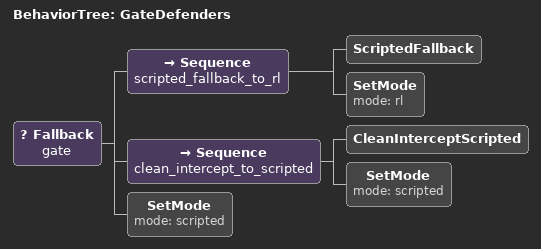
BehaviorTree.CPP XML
<?xml version="1.0" encoding="UTF-8"?>
<root BTCPP_format="4" main_tree_to_execute="GateDefenders">
  <BehaviorTree ID="GateDefenders">
    <Fallback name="gate">
      <Sequence name="scripted_fallback_to_rl">
        <ScriptedFallback/>
        <SetMode mode="rl"/>
      </Sequence>
      <Sequence name="clean_intercept_to_scripted">
        <CleanInterceptScripted/>
        <SetMode mode="scripted"/>
      </Sequence>
      <SetMode mode="scripted"/>
    </Fallback>
  </BehaviorTree>
</root>
